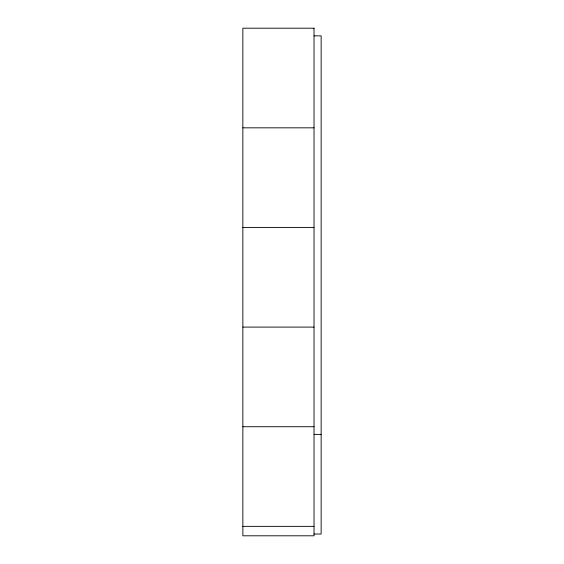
<?xml version="1.0" encoding="UTF-8"?>
<svg xmlns="http://www.w3.org/2000/svg" width="564" height="564" viewBox="0 0 564 564"><rect width="100%" height="100%" fill="white"/><g stroke="black" fill="none" stroke-linecap="round" stroke-linejoin="round"><path stroke-width="0.85" d="M314.113 35.856L321.142 35.856L321.142 534.016L314.113 534.016M242.858 127.831L314.028 127.831M242.858 227.468L314.028 227.468M242.858 327.099L314.028 327.099M242.858 426.729L314.028 426.729M314.113 434.386L321.142 434.386M242.858 526.367L314.028 526.367M314.028 28.2L242.858 28.2L242.858 535.8L314.028 535.8L314.028 28.2"/></g></svg>
